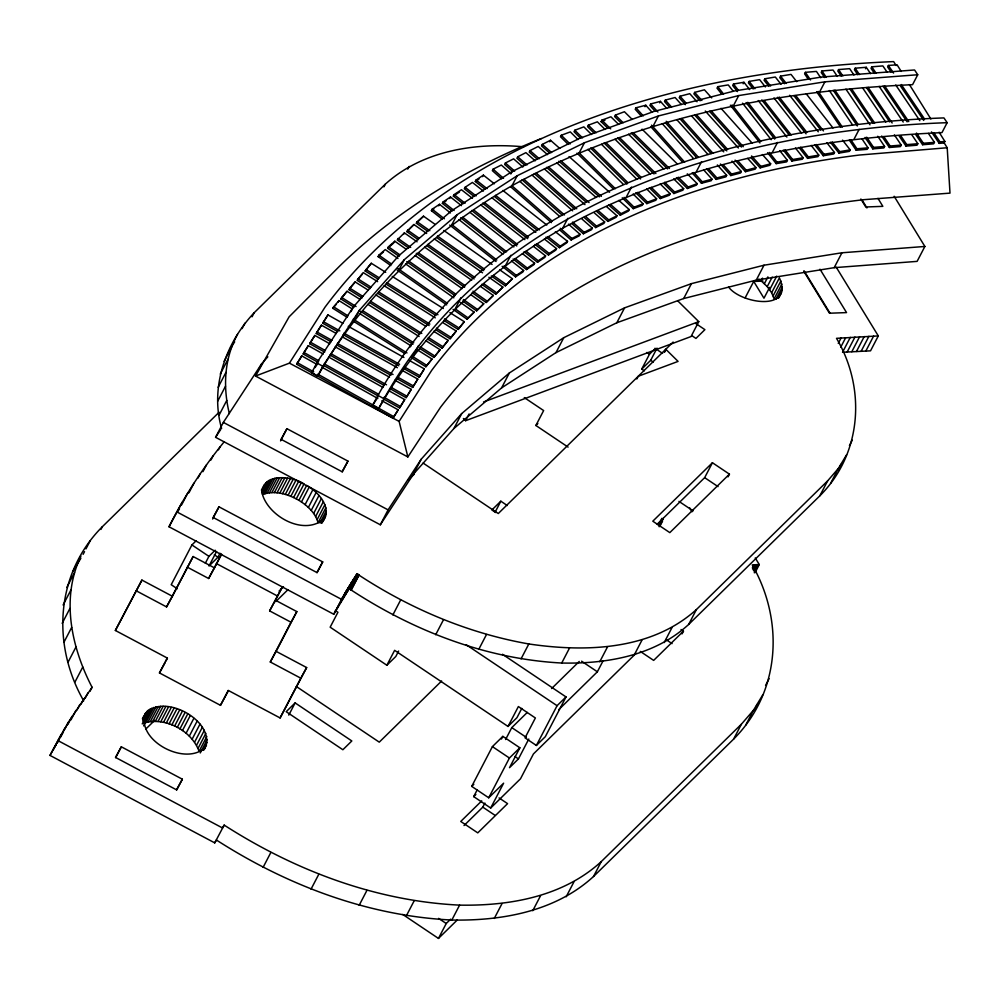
<?xml version="1.0" encoding="UTF-8"?>
<svg xmlns="http://www.w3.org/2000/svg" width="1000" height="1000" viewBox="0 0 1000 1000"><rect width="100%" height="100%" fill="white"/><g stroke="black" fill="none" stroke-linecap="round" stroke-linejoin="round"><path stroke-width="1.5" d="M221.6 428.488C209.775 387.362 225.625 343.088 254.163 312.75L385.337 184.125C422.425 150.6 475.275 142.375 523.55 146.8M229.363 413.575C222.85 387.337 224.188 358.425 237.488 334.438M203.912 750.013C220.2 721.162 156.525 687.475 142.4 718.8M322.925 521.375C332.65 507.625 318.425 492.075 306.675 485.425L298.913 500.337C307.337 505.538 315.387 512.85 318.113 522.7L325.863 507.788M728.662 287.137C740.812 303.65 794.125 312.113 779.412 277.85L771.65 292.762L774.125 298.913L781.888 284M83.7 700.837C51.475 644.65 55.65 573.525 102.325 526.737L219.088 412.238M89.963 691.338L92.075 687.275C71.425 647.575 60.7 598.162 80.925 556.125M846.575 454.825L838.363 468.45L827.588 480.925L696.413 609.562C651.312 650.238 585.887 652.412 528.825 643.962C468.1 633.288 410.487 608.862 359.012 575.163L356.975 573.75L349.212 588.65L351.25 590.075C414.012 631.125 486.4 659.062 561.725 663.025C606.587 664.025 654.488 655.788 688.65 624.462L819.825 495.838C861.875 453.938 866.213 388.562 836.5 338.325L878.3 335.925L836.263 267.25M92.075 687.275L68.388 722.237L50 755.413L214.737 842.875L216.4 840.013C286.812 885.25 367.738 916 451.838 920.037C501.975 920.95 555.388 911.5 593.513 876.513L733.625 739.112C780.375 692.275 784.388 621.163 752.25 564.9L759.287 564.562L755.25 557.95M659.638 525.575L663.213 518.5L658.988 526.625M838.812 469.738L840.875 464.412M754.912 709.938L757.062 704.488M145.225 713.375C136.088 740.9 185.888 766.787 205.325 747.3M298.913 500.337L296.288 498.862L304.05 483.95C291.288 475.275 259.862 472.762 262.75 495.45C270.312 517.712 304.812 536.025 324.338 518.675M83.125 554.338L84.537 551.625M85.95 548.913L90.188 540.788M66.75 587.525L74.513 572.612M100.913 529.45L102.325 526.737M63.1 605.013L70.862 590.1M62.162 623.35L69.925 608.438M63.875 642.387L71.638 627.475M224.112 361.362L231.875 346.45M68.175 661.963L75.938 647.05M242.087 328.6L244.913 323.175M220.263 374.05L228.025 359.137M252.05 316.812L254.163 312.75M218.15 387.337L225.912 372.425M217.738 401.125L225.5 386.225M75.013 681.95L82.775 667.038M218.988 415.363L226.75 400.45M349.212 588.65L333.75 614.25L169.013 526.775C184.163 496.463 202.85 467.938 224.262 441.688M894.15 196.275L924.875 246.462L841.938 252.775L764.013 265.212L691.438 283.637L624.575 307.85L563.763 337.688L509.363 372.975L461.712 413.562L421.175 459.25L413.413 474.162L380.325 524.788L215.588 437.312L223.35 422.4L261.7 363.713L267.838 356.8M50 755.413L61.212 734.35M228.45 690.638L220.475 705.325L159.462 672.925L167.225 658.012L115.363 630.475L141.912 580.087L172.425 596.287L193.125 556.525L214.475 567.875L221.525 554.312M182.262 502.188L169.013 526.775M64.75 728.275L56.988 743.175L58.45 740.775M141.912 580.087L115.363 630.475M60.625 737.15L63.45 731.737M64.862 729.025L68.388 722.237M181.625 504.862L187.975 492.663M67.888 724.412L72.125 716.275M188.975 492.75L193.912 483.263M71 719.85L75.938 710.362M77.025 709.925L79.837 704.513M197.963 478.088L200.075 474.012M81.013 704.125L83.837 698.713M85.1 698.388L87.912 692.962M202.925 471.688L206.45 464.913M210.938 460.012L213.05 455.938M258.888 369.137L261.7 363.713M218.463 449.825L219.875 447.113M196.088 540.837L191.912 544.938L171.213 584.7L177.288 588.775M383.925 186.838L385.337 184.125M136.062 590.712L166.562 606.912L193.125 556.525M212.638 519.025L218.988 506.825L322.713 561.9L317.075 572.75M381.875 400.725L398.162 409.837L393.025 418.162L296.65 364.237L301.788 355.913L316.712 364.275M301.788 355.913L296.65 364.237M318.113 362.35L303.188 353.988L303.962 352.5L308.325 345.662L323.25 354.025M308.325 345.662L303.188 353.988M324.65 352.1L309.725 343.75L310.5 342.25L314.862 335.425L329.787 343.775M314.862 335.425L309.725 343.75M331.188 341.85L316.262 333.5L317.038 332.013L321.4 325.175L336.325 333.525M321.4 325.175L316.262 333.5M337.738 331.613L322.8 323.25L323.575 321.763L327.938 314.925L342.863 323.288M327.938 314.925L322.8 323.25M347.25 317.375L332.837 308.312L333.612 306.825L339 300.6L352.1 308.837M338.225 302.087L339 300.6M407.725 169.112L409.137 166.4M354.012 307.213L340.913 298.975L341.688 297.488L347.075 291.262L360.175 299.5M205.35 563.2L208.925 556.35L215.188 550.212M347.075 291.262L340.913 298.975M362.088 297.875L348.988 289.65L349.762 288.15L355.15 281.925L368.25 290.163M355.15 281.925L348.988 289.65M377.625 281.65L363.212 272.587L357.062 280.312L370.163 288.538M216.6 551.413L209.013 566L217.95 557.225L220.025 553.25M311.637 372.85L316.812 362.9L353.562 306.675L398.638 255.863L451.625 210.738L512.125 171.488L579.75 138.3L654.112 111.375L734.825 90.9L821.488 77.05L914.562 69.975L917.738 74.75L912.562 84.688C774.163 90.75 634.288 118.2 512.025 185.688C432.35 231.475 363.013 295.812 317.638 376.238L311.637 372.85L313.35 370.225M378.237 279.2L365.138 270.975L371.287 263.263L385.7 272.312M371.287 263.263L365.138 270.975M187.262 567.15L208.625 578.488L221.5 554.288M115.688 757.638L121.325 746.8L182.35 779.2L176.7 790.037M166.025 660.95L167.438 658.238M280.562 440.9L286.925 428.7L347.938 461.1L342.287 471.95M390.812 265.562L378.113 256.625L378.888 255.138L385.262 249.575L397.962 258.512M350.975 311.65L353.562 306.675M317.638 376.238L322.812 366.287L359.462 310.212L404.312 259.675L457.013 214.788L517.2 175.738L584.462 142.738L658.425 115.95L738.713 95.575L824.912 81.812L917.738 74.75M261.413 490.175L264.237 484.75M399.113 256.325L387.675 248.287L388.45 246.788L394.825 241.225L406.262 249.275M142.725 719.4L146.95 711.263M261.737 490.763L265.975 482.638M142.725 720.9L148.375 710.05M261.75 492.262L267.387 481.425M142.225 723.913L149.987 709M261.95 493.925L269.012 480.375M151.788 708.125L144.025 723.037C165.463 716.65 191.55 730.537 199.088 751.325L206.85 736.413M270.812 479.487L263.05 494.4C274.025 490.3 286.262 493.738 296.288 498.862M394.05 242.725L394.825 241.225M354.288 320.15L359.462 310.212M143.613 725.9L145.725 721.838M146 722.325L153.763 707.412M265.025 493.688L272.787 478.775M417.088 241.825L404.387 232.887L397.238 239.938L408.663 247.975M148.138 721.775L155.9 706.875M267.162 493.15L274.925 478.237M403.612 234.375L404.387 232.887M150.425 721.413L158.188 706.5M269.438 492.788L277.2 477.875M418.225 239.638L406.8 231.588L413.95 224.537L426.65 233.475M152.838 721.237L160.6 706.325M271.863 492.6L279.625 477.688M155.387 721.225L163.15 706.312M274.4 492.6L282.162 477.688M413.95 224.537L406.8 231.588M427.788 231.287L416.362 223.25L417.137 221.75L423.512 216.188L434.938 224.237M158.038 721.413L165.8 706.5M277.05 492.788L284.812 477.875M423.512 216.188L416.362 223.25M160.763 721.775L168.525 706.862M279.775 493.15L287.538 478.237M163.525 722.325L171.287 707.412M282.538 493.688L290.3 478.775M399.137 269.613L404.312 259.675M442.388 219.312L431.413 210.675L432.188 209.188L439.5 204.325L450.475 212.95M166.3 723.037L174.062 708.125M285.312 494.4L293.075 479.5M169.075 723.913L176.838 709M288.1 495.288L295.863 480.375M438.725 205.812L439.5 204.325M452.137 211.05L442.375 203.388L443.162 201.887L450.475 197.025L461.45 205.662M171.838 724.95L179.6 710.037M290.863 496.325L298.625 481.413M174.575 726.15L182.338 711.237M293.6 497.512L301.363 482.612M449.7 198.512L450.475 197.025M463.113 203.762L453.35 196.088L454.125 194.6L461.45 189.737L472.425 198.363M177.262 727.487L185.025 712.575M179.9 728.962L187.662 714.05M483.387 191.075L472.413 182.438L465.1 187.3L464.325 188.787L474.087 196.462M182.45 730.588L190.212 715.675M301.462 501.95L309.225 487.038M186.088 733.25L193.85 718.337M305.1 504.613L312.863 489.7M451.838 224.725L457.013 214.788M485.05 189.175L475.3 181.5L476.075 180L483.387 175.138L494.363 183.775M189.35 736.075L197.113 721.162M308.363 507.45L316.125 492.537M482.612 176.637L483.387 175.138M192.213 739.038L199.975 724.125M311.225 510.4L318.988 495.487M194.638 742.075L202.4 727.163M313.65 513.45L321.413 498.537M510.575 173.188L501.312 165.037L493.113 169.163L492.337 170.662L501.6 178.812M372.65 405.238C480.562 199.825 726.838 125.662 943.95 117.912L947.138 122.688L941.963 132.625C810.9 138.363 678.45 164.338 562.675 228.238C487.25 271.588 421.613 332.5 378.65 408.638L372.65 405.238L377.738 397.45M196.612 745.163L204.375 730.25M315.625 516.538L323.387 501.625M198.1 748.263L205.863 733.35M220.475 705.325L228.238 690.413L280.1 717.95L306.65 667.562L276.15 651.363L270.287 661.988L300.8 678.188L306.65 667.562M269.637 610.887L282.512 586.688L269.637 610.887L290.988 622.225L296.837 611.613L275.487 600.262M317.125 519.637L324.888 504.725M522.875 167L513.612 158.85L505.412 162.975L504.637 164.462L512.737 171.6M410.025 347.025L412.612 342.062M378.65 408.638C485.962 204.15 731.075 130.363 947.138 122.688M200.25 752.95L207.3 739.4M319.975 522.975L326.325 510.775M202.963 750.413L207.2 742.275M321.275 523.138L326.213 513.65M204.412 749L206.525 744.938M322.013 523.088L325.538 516.3M413.35 355.538L418.525 345.6M535.175 160.812L525.9 152.65L517.712 156.788L516.925 158.275L525.037 165.413M510.838 173.975L512.125 171.488M454.012 296.425L455.312 293.95M547.475 154.613L538.2 146.463L530 150.588L529.225 152.075L537.337 159.213M512.025 185.688L517.2 175.738M393.025 418.162L398.162 409.837M384.637 399.562L399.562 407.925L404.7 399.6L389.762 391.238M404.7 399.6L399.562 407.925M391.175 389.312L406.1 397.675L411.238 389.35L394.95 380.238M411.238 389.35L406.1 397.675M397.713 379.075L412.638 387.425L417.775 379.1L402.837 370.75M270.287 661.988L290.988 622.225M417.775 379.1L412.638 387.425M276.15 651.363L296.837 611.613M404.25 368.825L419.175 377.175L424.312 368.862L409.387 360.5M455.8 307.688L460.975 297.75M424.312 368.862L419.175 377.175M411.45 357.7L425.85 366.763L432.013 359.038L417.6 349.988M559.763 148.425L550.5 140.262L542.3 144.4L541.525 145.887L549.637 153.025M432.013 359.038L425.85 366.763M419.513 348.363L433.925 357.425L440.087 349.7L425.675 340.65M440.087 349.7L433.925 357.425M427.587 339.025L442 348.088L448.162 340.375L433.75 331.312M549.725 141.762L550.5 140.262M448.162 340.375L442 348.088M435.662 329.7L450.075 338.75L456.225 331.037L443.125 322.8M456.225 331.037L450.075 338.75M443.738 320.363L458.15 329.412L464.3 321.7L449.888 312.638M464.3 321.7L458.15 329.412M578.025 139.537L570.3 131.912L561.275 135.275L560.5 136.762L568.225 144.4M453.05 309.363L467.025 319.188L474.175 312.137L460.2 302.3M474.175 312.137L467.025 319.188M462.612 301.012L476.587 310.837L483.738 303.788L471.037 294.85M483.738 303.788L476.587 310.837M591.55 134.5L583.837 126.875L574.812 130.238L574.038 131.725L580.65 138.262M472.175 292.663L486.138 302.5L493.3 295.438L480.588 286.5M505.7 265.2L510.875 255.263M493.3 295.438L486.138 302.5M481.737 284.325L495.7 294.15L502.85 287.1L488.888 277.262M502.85 287.1L495.7 294.15M214.737 842.875L224.163 825.1C294.575 870.337 375.5 901.087 459.6 905.125C509.738 906.038 563.15 896.587 601.275 861.6L741.388 724.2L753.462 710.25L762.675 695.025M333.75 614.25L344.775 593.55L356.975 573.75M380.325 524.788L388.088 509.875L421.175 459.25M605.087 129.45L597.362 121.825L588.337 125.188L587.562 126.675L594.188 133.212M280.1 717.95L300.8 678.188M337.013 608.462L346.45 590.675M340.387 602.725L348.15 587.812M491.3 275.975L505.262 285.8L512.413 278.75L499.712 269.812M342.113 599.888L349.862 584.975M343.85 597.062L351.613 582.15M345.613 594.25L353.375 579.338M347.4 591.45L355.163 576.538M349.438 588.812L357.2 573.9M349.663 588.975L357.425 574.062M349.888 589.125L357.65 574.212M350.112 589.288L357.875 574.375M350.337 589.45L358.1 574.538M350.562 589.6L358.325 574.688M512.413 278.75L505.262 285.8M350.8 589.763L358.55 574.85M351.025 589.925L358.787 575.013M351.25 590.075L359.012 575.163M579.288 152.675L584.462 142.738M502.137 266.312L515.55 276.863L516.325 275.375L523.638 270.512L511.45 260.912M288.775 715.113L295.125 702.913L351.825 740.962L342.875 749.737L286.188 711.688L295.125 702.913M523.638 270.512L522.863 272L515.55 276.863M607.712 128.175L601.1 121.638L601.875 120.15L610.9 116.788L618.612 124.412M513.112 259.012L526.525 269.562L527.3 268.075L534.612 263.212L522.425 253.625M534.612 263.212L533.837 264.7L526.525 269.562M524.087 251.725L537.5 262.275L538.275 260.788L545.588 255.912L533.387 246.325M632.15 119.362L624.425 111.737L615.4 115.1L614.625 116.587L621.25 123.125M413.413 474.162L453.95 428.475L461.712 413.562M545.588 255.912L544.812 257.413L537.5 262.275M535.05 244.425L548.475 254.975L549.25 253.487L556.562 248.625L544.362 239.025M562.675 228.238L567.85 218.3M463.375 418.512L465.588 420.7L469.113 413.925M556.562 248.625L555.788 250.113L548.475 254.975M546.025 237.125L559.438 247.688L560.212 246.188L567.537 241.325L555.337 231.737M651.988 112.163L645.775 105.237L636 107.8L635.225 109.288L641.425 116.225M567.537 241.325L566.763 242.812L559.438 247.688M559.513 229.775L571.087 239.963L571.862 238.475L580.062 234.35L568.488 224.15M645 106.725L645.775 105.237M580.062 234.35L579.288 235.837L571.087 239.963M453.95 428.475L501.6 387.887L509.363 372.975M666.65 108.312L660.438 101.375L650.662 103.95L649.887 105.438L655.062 111.213M571.812 223.588L583.387 233.775L584.163 232.288L592.362 228.15L581.938 218.988M592.362 228.15L591.587 229.65L583.387 233.775M392.875 614.913L400.637 600M659.663 102.863L660.438 101.375M584.1 217.387L595.688 227.587L596.462 226.088L604.663 221.962L594.237 212.787M263.087 867.387L270.85 852.475M681.312 104.462L675.1 97.525L665.325 100.087L664.55 101.587L669.725 107.362M653.25 125.887L658.425 115.95M604.663 221.962L603.888 223.45L595.688 227.587M596.4 211.2L607.987 221.388L608.763 219.9L616.962 215.775L606.538 206.6M626.35 196.988L631.525 187.05M616.962 215.775L616.188 217.262L607.987 221.388M697.013 101.762L689.775 93.675L679.987 96.237L679.212 97.725L685.425 104.663M608.7 205L620.288 215.2L621.062 213.7L629.263 209.575L618.837 200.4M335.35 610.55L337.925 612.275L330.163 627.188L386.863 665.238L394.625 650.337L508.025 726.438L516.962 717.663L521.8 708.388M398.625 651.05L395.812 656.475L386.863 665.238M629.263 209.575L628.488 211.062L620.288 215.2M501.6 387.887L556 352.6L563.763 337.688M622.25 197.787L633.275 208.675L634.062 207.188L643.075 203.825L633.15 194.013M711.675 97.9L704.438 89.812L694.663 92.387L693.888 93.875L700.088 100.812M643.075 203.825L642.3 205.312L633.275 208.675M635.788 192.738L646.812 203.637L647.588 202.138L656.612 198.775L646.688 188.975M568.088 447.1L535.875 425.475L543.638 410.562L524.3 397.6M656.612 198.775L655.837 200.275L646.812 203.637M495.188 512.05L500.838 501.2L507.275 505.525M733.025 91L728.25 84.913L717.788 86.662L717.013 88.15L721.787 94.237M649.312 187.7L660.337 198.588L661.125 197.1L670.138 193.738L660.212 183.925M435.688 634.725L443.45 619.812M670.138 193.738L669.362 195.225L660.337 198.588M311.025 889.188L318.788 874.287M663.95 183.738L673.875 193.55L674.65 192.05L683.675 188.688L673.75 178.888M749.675 89.588L743.95 82.275L733.487 84.038L732.712 85.525L737.475 91.613M683.675 188.688L682.9 190.188L673.875 193.55M556 352.6L616.812 322.762L624.575 307.85M676.375 177.613L687.412 188.5L688.188 187.013L697.2 183.65L687.275 173.837M696.375 171.637L701.55 161.7M743.162 83.775L743.95 82.275M733.538 105.512L738.713 95.575M765.362 86.95L759.638 79.65L749.175 81.4L748.4 82.888L753.175 88.975M697.2 183.65L696.425 185.138L687.412 188.5M692.138 172.862L701.462 183.263L702.237 181.775L712.013 179.2L703.737 169.963M712.013 179.2L711.237 180.7L701.462 183.263M781.05 84.325L775.325 77.013L764.862 78.775L764.087 80.262L768.863 86.35M706.812 169.013L716.125 179.412L716.9 177.925L726.675 175.35L717.362 164.95M478.738 649.412L486.5 634.5M726.675 175.35L725.9 176.838L716.125 179.412M796.75 81.688L791.025 74.388L780.562 76.137L779.788 77.638L784.55 83.725M720.438 164L730.788 175.562L731.562 174.062L741.338 171.5L732.025 161.1M359.162 905.312L366.925 890.4M741.338 171.5L740.562 172.987L730.788 175.562M644.312 370.825L641.725 369.1L649.488 354.188L654.463 349.312M636.838 378.975L638.25 376.262L678.088 361.4L665.788 349.263L664.375 351.975M735.1 160.15L745.45 171.7L746.225 170.212L756.012 167.638L747.725 158.4M641.725 369.1L650.675 360.325L657.025 348.125M616.812 322.762L683.675 298.538L691.438 283.637M820.738 77.787L816.438 71.413L805.375 72.337L804.587 73.825L808.037 78.925M756.012 167.638L755.225 169.137L745.45 171.7M750.8 157.45L760.125 167.85L760.9 166.363L770.675 163.787L762.387 154.537M664.55 352.137L665.962 349.425M772.362 152.35L777.537 142.413M770.675 163.787L769.9 165.275L760.125 167.85M837.35 76.413L833.05 70.037L821.975 70.963L821.2 72.45L824.638 77.537M767.588 152.675L776.175 163.637L776.963 162.15L787.425 160.387L779.788 150.65M521.062 658.875L528.825 643.962M677.775 300.887L698.775 321.637L691.025 336.55L465.588 420.7M819.737 91.75L824.912 81.812M787.425 160.387L786.637 161.887L776.175 163.637M853.95 75.025L849.65 68.662L838.575 69.575L837.8 71.075L841.25 76.162M783.288 150.05L791.875 161.012L792.65 159.512L803.112 157.762L795.475 148.025M477.275 789.7L473.688 796.6L490.688 808.025L503.625 783.175L488.725 797.788L471.712 786.375L492.413 746.612L502.85 736.375L519.862 747.788L509.513 767.675L518.45 758.9L528.8 739.025M406.45 915.625L414.212 900.713M803.112 157.762L802.337 159.25L791.875 161.012M501.463 739.025L502.85 736.375M508.025 726.438L518.375 706.55L535.375 717.975L525.037 737.85L536.375 745.462L545.312 736.688L566.013 696.925L502.463 654.275M798.975 147.425L807.562 158.375L808.337 156.888L818.8 155.137L811.162 145.387M505.588 739.538L511.788 727.613L527.275 712.425M870.562 73.65L866.263 67.287L855.188 68.2L854.412 69.7L857.85 74.787M818.8 155.137L818.025 156.625L807.562 158.375M745.138 297.887L753.713 281.438L763.025 281.087M865.487 68.775L866.263 67.287M683.675 298.538L756.25 280.125L764.013 265.212M464.025 825.537L482.8 807.138L484.913 803.062M488.725 797.788L509.425 758.025L519.862 747.788M814.663 144.787L823.263 155.75L824.038 154.25L834.5 152.5L826.862 142.762M887.163 72.275L882.862 65.912L871.787 66.825L871.012 68.312L874.45 73.412M561.725 663.025L569.487 648.112M771.65 292.762L767.25 286.625L761.125 280.837L762.537 278.125M764.388 283.663L767.913 276.887M834.5 152.5L833.713 153.988L823.263 155.75M767.25 286.625L772.188 277.137M830.362 142.162L838.95 153.112L839.725 151.625L850.188 149.875L842.55 140.137M769.625 287.375L763.975 298.212L753.713 281.438M769.675 289.662L776.725 276.112M901.213 71.413L897.087 64.8L888.4 65.45L887.625 66.938L891.062 72.038M536.375 745.462L557.075 705.7L566.013 696.925M853.975 139.312L859.15 129.375M402.738 914.45L438.462 938.425L446.225 923.512L450.662 919.163M773.138 295.85L780.9 280.95M850.188 149.875L849.412 151.363L838.95 153.112M451.838 920.037L459.6 905.125M658.388 525.112L661.912 518.337M775.987 299.188L782.337 286.988M778 298L782.237 289.862M659.725 526.575L662.537 521.15M778.737 297.95L781.562 292.525M849.3 140.062L856.175 150.25L856.95 148.763L868.025 147.838L862.013 138.925M599.775 661.75L607.537 646.838M868.025 147.838L867.25 149.325L856.175 150.25M558.663 709.737L597.375 671.787L603.013 660.938M865.05 137.413L872.788 148.875L873.562 147.375L884.625 146.463L877.75 136.275M657.188 524.2L704.663 477.65L712.425 462.738L729.438 474.15L728.025 476.863M884.625 146.463L883.85 147.95L872.788 148.875M881.65 136.037L889.388 147.5L890.163 146L901.237 145.087L894.362 134.9M494.288 918.438L502.05 903.538M756.25 280.125L834.175 267.675L841.938 252.775M634.237 654.963L642 640.05M901.237 145.087L900.462 146.575L889.388 147.5M899.112 135.925L906 146.113L906.775 144.625L917.837 143.713L911.825 134.787M917.837 143.713L917.062 145.2L906 146.113M915.725 134.55L922.6 144.738L923.375 143.25L934.45 142.338L928.425 133.412M664.188 642.575L671.95 627.663M532.75 910.725L540.513 895.812M934.45 142.338L933.675 143.825L922.6 144.738M682.05 633.875L683.462 631.163L681.038 629.525M688.65 624.462L696.413 609.562M931.475 131.9L939.212 143.363L939.987 141.875L944.887 141.463L939.112 132.213M838.263 343.413L841.087 337.987M944.887 141.463L944.112 142.963L939.212 143.363M840.75 347.15L845.688 337.663M850.3 337.362L842.537 352.275L870.537 350.838L878.3 335.925M847.175 351.987L854.938 337.075M566.175 896.787L573.938 881.875M851.812 351.712L859.575 336.8M856.475 351.463L864.237 336.55M861.15 351.238L868.913 336.325M752.412 567.537L753.825 564.825M752.487 568.85L754.6 564.788M865.837 351.025L873.6 336.112M753.263 568.812L755.375 564.738M593.513 876.513L601.275 861.6M753.337 570.125L756.162 564.7M754.112 570.087L756.938 564.663M754.188 571.4L757.712 564.625M754.262 572.725L758.5 564.587M755.05 572.688L759.287 564.562M924.875 246.462L917.113 261.375L834.175 267.675M819.825 495.838L827.588 480.925M849.438 445.6L852.262 440.175M830.6 483.363L838.363 468.45M733.625 739.112L741.388 724.2M765.575 685.45L769.1 678.662M745.7 725.163L753.462 710.25M218.988 506.825L213.137 517.45L316.863 572.525L322.713 561.9M166.562 606.912L172.425 596.287M286.925 428.7L281.062 439.325L342.075 471.725L347.938 461.1M208.625 578.488L214.475 567.875M159.462 672.925L165.312 662.3M121.325 746.8L115.475 757.412L176.488 789.812L182.35 779.2M343.137 596.438L341.512 599.338L176.775 511.863M943.9 142.438L947.2 147.75L950 193.125L863.525 199.7A1177.237 688.637 27.5 0 0 440.5 407.3L407.863 456.938L255.525 376.05L289.137 316.812L339.575 266.163A1350.2 789.812 27.5 0 1 541.362 138.512M224.163 825.1L222.5 827.962L57.763 740.5M53.45 749.262L56.288 744.4M178.075 511.15L179.5 508.762M73.162 571.038L80.875 558.25M255.525 376.05L289.413 363.15L325 307.188A1326.337 775.85 27.5 0 1 893.65 61.6L896.112 65.55M407.863 456.938L399.125 421.4L431.662 370.412A1201.425 702.788 27.5 0 1 859.412 155.037L947.2 147.75M215.588 437.312L220.7 429.487M315.05 367.612L317.613 363.688M229.725 349.35L234.675 341.838M332.837 308.312L336.425 304.163M357.95 279.275L362.438 274.088M279.037 591.112L283.488 586.763M145.738 729.125L154.625 720.413M275.725 601.663L287.938 589.688M408.175 480.125L414.137 474.288M535.875 425.475L537.863 423.525M500.838 501.2L491.887 509.975L495.75 512.562M673.125 342.062L498.288 513.525L423.113 463.075M441.613 681.012L379.263 742.15L296.325 686.488M712.425 462.738L652.8 521.2L669.812 532.625L729.438 474.15M551.6 688.562L579.25 661.45M471.712 786.375L473.837 784.287M473.688 796.6L475.887 794.438M481.725 800.888L460.75 821.45L477.762 832.875L507.575 803.637L499.062 797.925M636.038 653.337L533.438 753.938L520.5 778.787L490.688 808.025M683.462 631.163L653.65 660.387L640.288 651.425M438.462 938.425L457.35 919.912M378.113 256.625L383.425 251.988M387.675 248.287L392.987 243.65M431.413 210.675L433.85 209.05M442.375 203.388L446.037 200.95M453.35 196.088L459.45 192.037M475.3 181.5L478.963 179.062M601.1 121.638L604.963 120.2M483.525 401.987L698.775 321.637M289.413 363.15L399.125 421.4M223.35 422.4L388.088 509.875M216.388 563.575L277.4 595.975M348.3 326.325L403.95 357.463M323.575 321.763L339.862 330.875M343.938 333.15L399.588 364.3M405.025 367.337L419.95 375.688M343.162 334.65L398.812 365.788M343.113 337.325L397.413 367.713M317.038 332.013L331.975 340.363M337.4 343.4L393.05 374.538M398.488 377.575L413.413 385.938M337.975 345.65L390.925 375.275M335.225 346.812L389.513 377.2M310.5 342.25L325.438 350.613M330.863 353.65L386.512 384.787M391.95 387.825L406.875 396.188M330.087 355.138L384.387 385.525M330.037 357.825L382.975 387.45M303.962 352.5L318.888 360.85M324.325 363.888L378.625 394.275M384.05 397.312L400.337 406.425M323.55 365.387L377.85 395.763M322.137 367.312L377.8 398.45M297.425 362.75L313.712 371.863M317.787 374.137L393.8 416.675M377.825 395.3L383.825 398.688M316.812 362.9L322.812 366.287M392.25 276.425L443.338 308.525M365.913 269.475L379.012 277.712M386.863 282.65L437.962 314.75M444.513 318.863L458.925 327.925M386.087 284.137L435.875 315.425M384.175 285.763L435.262 317.863M357.837 278.812L370.938 287.05M378.8 291.988L429.888 324.087M436.438 328.2L450.85 337.262M378.025 293.475L429.113 325.575M376.1 295.1L425.887 326.375M349.762 288.15L362.863 296.388M370.725 301.325L421.812 333.425M428.363 337.537L442.775 346.6M369.95 302.812L419.725 334.087M368.038 304.438L419.125 336.538M341.688 297.488L356.1 306.537M362.65 310.663L413.738 342.762M420.288 346.875L434.7 355.925M360.562 311.325L412.962 344.25M359.963 313.775L411.05 345.875M333.612 306.825L348.025 315.875M353.275 319.175L406.975 352.925M412.225 356.213L426.625 365.262M352.488 320.662L404.9 353.587M695.875 323.6L704.9 329.65L695.95 338.425L692.087 335.825M654.963 348.263L662.6 353.387M646.912 352.45L649.488 354.188M650.675 360.325L653.25 362.05M704.663 477.65L718.037 486.613M678.938 501.375L693.112 510.887M665.987 639.55L672.062 643.625M581.575 661.188L597.375 671.787M466.275 644.762L557.075 705.7M511.788 727.613L526.375 737.387M214.312 554.775L217.95 557.225M514.8 756.462L518.45 758.9M191.912 544.938L208.925 556.35M492.413 746.612L509.425 758.025M482.8 807.138L494.95 815.288M438.575 918.375L446.225 923.512M443.837 230.487L492.1 264.45M417.137 221.75L429.837 230.688M437.463 236.05L484.45 269.125M493.338 275.375L506.037 284.312M436.688 237.55L483.675 270.613M434.275 238.837L482.537 272.8M407.575 230.1L419.012 238.15M427.9 244.4L474.888 277.462M483.775 283.725L496.475 292.663M427.125 245.888L474.113 278.962M424.712 247.188L471.7 280.25M398.013 238.45L410.712 247.387M418.338 252.75L465.325 285.812M472.95 291.175L486.925 301M416.287 253.337L464.55 287.3M415.15 255.525L462.137 288.6M388.45 246.788L399.888 254.838M408.775 261.087L455.763 294.163M463.387 299.525L477.362 309.35M406.725 261.688L454.988 295.65M405.588 263.875L453.85 297.838M378.888 255.138L391.587 264.075M397.938 268.538L447.475 303.4M455.1 308.762L467.8 317.7M397.163 270.038L446.7 304.887M758.7 279.062L761.125 280.837M502.9 190.487L546.8 225.025M476.075 180L487.05 188.637M495.588 195.35L539.487 229.887M548.025 236.6L560.212 246.188M494.812 196.838L537.487 230.413M491.925 197.787L535.825 232.312M465.1 187.3L476.075 195.938M484.613 202.65L528.513 237.175M537.05 243.9L549.25 253.487M482.612 203.175L527.737 238.675M480.962 205.075L524.862 239.613M454.125 194.6L465.1 203.225M473.638 209.938L517.537 244.475M526.075 251.188L538.275 260.788M471.65 210.475L516.763 245.963M469.988 212.375L513.888 246.912M443.162 201.887L454.137 210.525M462.663 217.237L506.562 251.775M515.1 258.488L527.3 268.075M460.675 217.775L504.575 252.3M459.012 219.675L502.912 254.2M432.188 209.188L444.375 218.775M451.7 224.537L496.812 260.025M504.137 265.775L516.325 275.375M449.7 225.062L496.037 261.512M569.038 156.575L609.575 192.25M542.3 144.4L551.575 152.55M560.837 160.7L601.375 196.375M610.638 204.537L621.062 213.7M558.9 161.175L599.438 196.85M556.737 162.763L596.112 197.425M530 150.588L539.275 158.737M548.538 166.9L589.075 202.575M598.337 210.725L608.763 219.9M546.6 167.362L585.975 202.025M544.438 168.962L584.975 204.638M517.712 156.788L526.975 164.938M536.237 173.088L576.775 208.762M586.038 216.912L596.462 226.088M534.3 173.562L574.837 209.237M532.137 175.15L572.675 210.825M505.412 162.975L514.675 171.125M523.938 179.288L564.475 214.95M572.587 222.087L584.163 232.288M522 179.75L562.537 215.425M519.837 181.35L559.212 216M493.113 169.163L503.537 178.337M511.637 185.475L552.175 221.15M560.288 228.287L571.862 238.475M510.863 186.962L551.4 222.638M642.075 129.175L677.35 164.037M615.4 115.1L623.125 122.725M633.05 132.537L669.438 168.487M678.263 177.2L688.188 187.013M631.175 132.938L667.562 168.888M628.538 134.213L663.825 169.075M601.875 120.15L610.7 128.863M619.513 137.575L655.9 173.538M664.725 182.25L674.65 192.05M617.638 137.975L654.025 173.938M615.013 139.262L650.288 174.125M588.337 125.188L596.062 132.812M605.988 142.625L641.275 177.488M651.2 187.288L661.125 197.1M604.113 143.025L640.5 178.975M601.475 144.3L636.763 179.163M574.812 130.238L582.525 137.863M592.45 147.662L627.737 182.525M637.663 192.338L647.588 202.138M590.575 148.062L626.962 184.025M587.938 149.35L623.225 184.213M561.275 135.275L570.1 143.988M578.925 152.713L615.312 188.663M624.138 197.375L634.062 207.188M577.038 153.112L613.438 189.062M721 108.312L752.038 142.988M694.663 92.387L701.9 100.475M711.213 110.875L743.3 146.713M751.575 155.95L760.9 166.363M709.412 111.213L741.488 147.05M705.3 111.013L738.413 147.988M679.987 96.237L686.2 103.175M696.55 114.738L727.6 149.412M737.95 160.963L746.225 170.212M694.737 115.062L726.825 150.9M691.663 116.013L723.75 151.85M665.325 100.087L671.538 107.025M681.888 118.588L712.938 153.262M723.288 164.825L731.562 174.062M680.075 118.925L711.125 153.6M677 119.875L708.05 154.55M650.662 103.95L657.913 112.037M666.188 121.287L698.275 157.113M708.625 168.675L716.9 177.925M665.413 122.775L696.462 157.45M662.337 123.725L693.388 158.4M636 107.8L643.238 115.887M651.525 125.138L684.638 162.125M693.95 172.525L702.237 181.775M650.75 126.625L682.825 162.463M806.287 93.863L833.012 127.963M780.562 76.137L786.287 83.45M795.825 95.625L823.5 130.925M832.087 141.888L839.725 151.625M794.1 95.9L820.812 129.987M789.638 95.275L818.275 131.8M764.862 78.775L770.588 86.075M779.188 97.037L806.85 132.338M816.4 144.512L824.038 154.25M777.45 97.312L806.075 133.837M773.95 97.912L801.625 133.212M749.175 81.4L754.9 88.713M764.438 100.887L791.162 134.975M800.713 147.15L808.337 156.888M761.762 99.938L789.438 135.25M758.263 100.538L786.888 137.062M733.487 84.038L738.25 90.125M747.8 102.3L775.475 137.6M785.013 149.775L792.65 159.512M746.062 102.562L774.7 139.088M742.562 103.175L771.2 139.7M717.788 86.662L723.512 93.963M732.1 104.925L760.738 141.45M769.325 152.413L776.963 162.15M730.375 105.2L759.963 142.938M888.4 65.45L893.562 73.088M901.3 84.55L924.513 118.95M933.962 132.963L939.987 141.875M900.525 86.05L923.737 120.438M895.763 85.013L919.837 120.675M871.787 66.825L876.087 73.2M884.688 85.938L908.763 121.6M916.5 133.062L923.375 143.25M883.05 86.15L907.125 121.812M879.15 86.388L903.225 122.05M855.188 68.2L859.488 74.575M868.088 87.312L892.15 122.975M900.75 135.712L906.775 144.625M866.45 87.525L889.663 121.912M862.55 87.762L885.763 122.163M838.575 69.575L842.875 75.95M851.475 88.688L874.688 123.075M884.15 137.088L890.163 146M849.837 88.9L873.05 123.3M845.938 89.15L870.013 124.812M821.975 70.963L826.275 77.325M834.875 90.062L858.088 124.45M866.688 137.188L873.562 147.375M833.238 90.275L857.312 125.95M829.338 90.525L852.55 124.913M805.375 72.337L810.525 79.975M818.263 91.438L842.337 127.1M850.938 139.838L856.95 148.763M816.625 91.662L840.7 127.325M909.45 84.625L930.875 119M877.962 198.363L882.85 206.35L865.763 206.988L860.875 199M862.05 199.963L866.938 207.95M820 269.212L846.55 312.6L829.463 313.225L803.713 271.175M804.188 270.988L829.938 313.05M689.587 507.775L692.025 511.763"/></g></svg>
